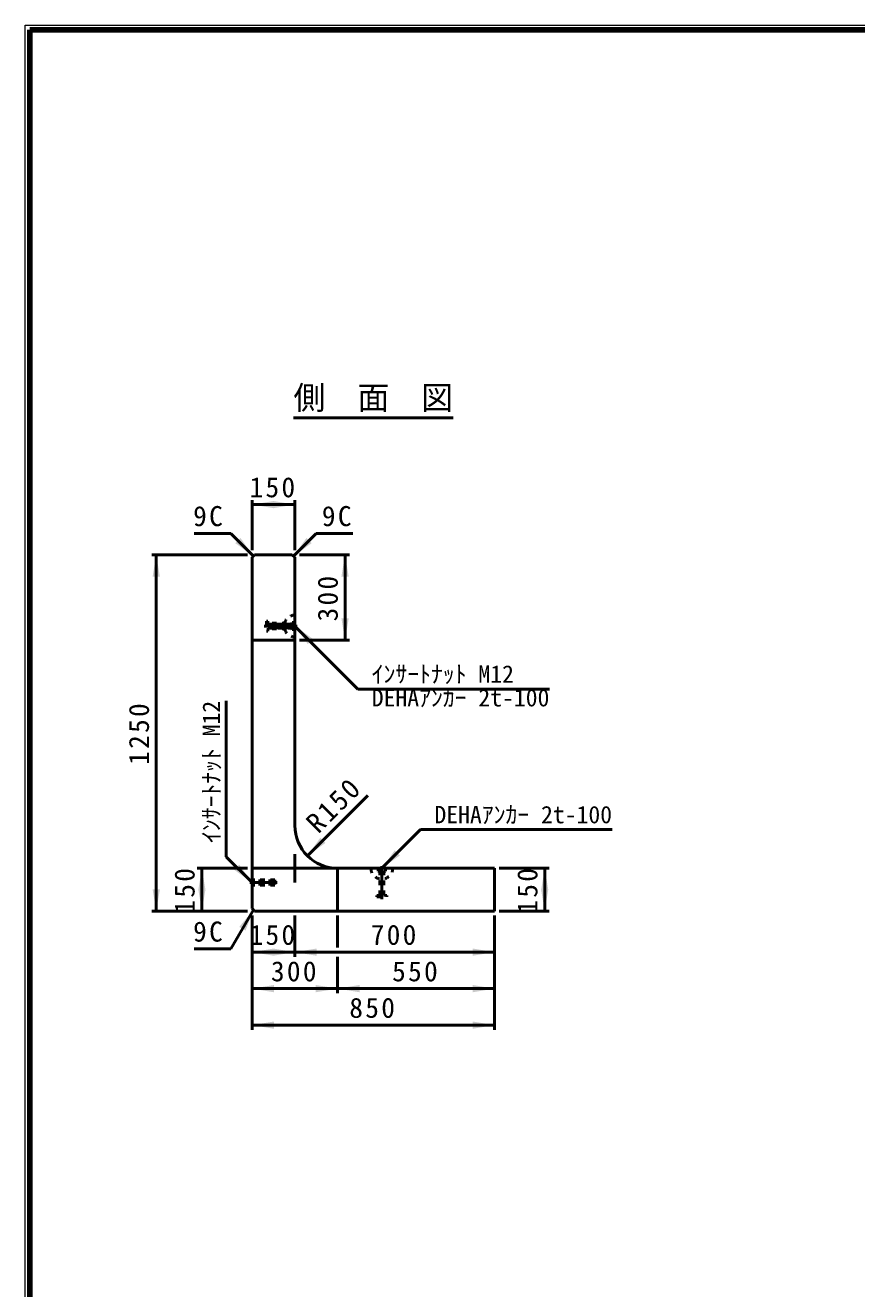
# Model space of a CAD drawing. Units: millimetres, scale not verified. Extents: x 100 to 4105, y 100 to 2870.
# Drawn here: x 100 to 1011, y 1485 to 2870 of the extents above; entities that cross this region are included whole.
import ezdxf
from ezdxf.enums import TextEntityAlignment as Align

# ---------------------------------------------------------------- set-up
doc = ezdxf.new("R2010")
doc.units = ezdxf.units.MM
doc.header["$LTSCALE"] = 5
doc.linetypes.add('USER2', pattern=[13.4, 10, -1.2, 1, -1.2])
doc.linetypes.add('USER3', pattern=[2.2, 1, -1.2])
doc.layers.add('V-nasSTD', color=7, linetype='Continuous', lineweight=50)
doc.styles.add('ＭＳ ゴシック', font='')
doc.styles.get('ＭＳ ゴシック').set_extended_font_data('MS Gothic')

msp = doc.modelspace()

# ---------------------------------------------------------------- hatches: boundary and pattern name
at = {"layer": 'V-nasSTD'}
for points in [[(372.52, 2344.589), (372.52, 2340.589), (348.52, 2344.589), (372.52, 2348.589)], [(371.395, 2344.589), (371.395, 2348.589), (395.395, 2344.589), (371.395, 2340.589)], [(332.955, 2305.153), (335.784, 2307.981), (349.926, 2288.182), (330.127, 2302.324)], [(410.959, 2305.153), (408.131, 2307.981), (393.988, 2288.182), (413.787, 2302.324)], [(243.517, 2265.589), (239.517, 2265.589), (243.517, 2289.589), (247.517, 2265.589)], [(450.395, 2265.589), (446.395, 2265.589), (450.395, 2289.589), (454.395, 2265.589)], [(450.395, 2219.839), (454.395, 2219.839), (450.395, 2195.839), (446.395, 2219.839)], [(412.365, 2194.493), (415.194, 2197.321), (395.395, 2211.464), (409.537, 2191.665)], [(426.095, 1976.538), (428.923, 1973.71), (409.124, 1959.568), (423.266, 1979.367)], [(507.678, 1962.809), (504.849, 1965.638), (490.707, 1945.839), (510.506, 1959.981)], [(293.517, 1921.839), (289.517, 1921.839), (293.517, 1945.839), (297.517, 1921.839)], [(331.549, 1947.184), (328.721, 1944.356), (348.52, 1930.214), (334.378, 1950.013)], [(669.145, 1921.839), (665.145, 1921.839), (669.145, 1945.839), (673.145, 1921.839)], [(243.517, 1922.964), (247.517, 1922.964), (243.517, 1898.964), (239.517, 1922.964)], [(293.517, 1922.964), (297.517, 1922.964), (293.517, 1898.964), (289.517, 1922.964)], [(669.145, 1922.964), (673.145, 1922.964), (669.145, 1898.964), (665.145, 1922.964)], [(337.923, 1879.585), (341.388, 1877.585), (349.923, 1900.37), (334.459, 1881.585)], [(372.52, 1853.964), (372.52, 1849.964), (348.52, 1853.964), (372.52, 1857.964)], [(371.395, 1853.964), (371.395, 1857.964), (395.395, 1853.964), (371.395, 1849.964)], [(419.395, 1853.964), (419.395, 1849.964), (395.395, 1853.964), (419.395, 1857.964)], [(590.145, 1853.964), (590.145, 1857.964), (614.145, 1853.964), (590.145, 1849.964)], [(372.52, 1813.964), (372.52, 1809.964), (348.52, 1813.964), (372.52, 1817.964)], [(418.27, 1813.964), (418.27, 1817.964), (442.27, 1813.964), (418.27, 1809.964)], [(466.27, 1813.964), (466.27, 1809.964), (442.27, 1813.964), (466.27, 1817.964)], [(590.145, 1813.964), (590.145, 1817.964), (614.145, 1813.964), (590.145, 1809.964)], [(372.52, 1773.964), (372.52, 1769.964), (348.52, 1773.964), (372.52, 1777.964)], [(590.145, 1773.964), (590.145, 1777.964), (614.145, 1773.964), (590.145, 1769.964)]]:
    msp.add_hatch(color=256, dxfattribs=at).paths.add_polyline_path(points)

# ---------------------------------------------------------------- linework, layer by layer
at = {"layer": 'V-nasSTD', "lineweight": 100}
for p, q in [((105, 2865), (105, 105)), ((4100, 2865), (105, 2865))]:
    msp.add_line(p, q, dxfattribs=at)
at = {"layer": 'V-nasSTD'}
for p, q in [((393.832, 2439.589), (568.832, 2439.589)), ((348.52, 2349.589), (348.52, 2294.589)), ((395.395, 2344.589), (348.52, 2344.589)), ((395.395, 2349.589), (395.395, 2294.589)), ((325.177, 2312.931), (285.177, 2312.931)), ((349.926, 2288.182), (325.177, 2312.931)), ((393.988, 2288.182), (418.737, 2312.931)), ((418.737, 2312.931), (458.737, 2312.931)), ((343.517, 2289.589), (238.517, 2289.589)), ((243.517, 2289.589), (243.517, 1898.964)), ((351.332, 2289.589), (348.52, 2286.776)), ((348.52, 2286.776), (348.52, 1901.776)), ((392.582, 2289.589), (351.332, 2289.589)), ((392.582, 2289.589), (395.395, 2286.776)), ((395.395, 2286.776), (395.395, 1992.714)), ((455.395, 2289.589), (400.395, 2289.589)), ((450.395, 2195.839), (450.395, 2289.589)), ((395.395, 2211.464), (464.468, 2142.39)), ((395.395, 2195.839), (348.52, 2195.839)), ((455.395, 2195.839), (400.395, 2195.839)), ((674.468, 2142.39), (464.468, 2142.39)), ((320.235, 2129.498), (320.235, 1958.498)), ((409.124, 1959.568), (475.415, 2025.859)), ((490.707, 1945.839), (533.134, 1988.265)), ((743.134, 1988.265), (533.134, 1988.265)), ((348.52, 1930.214), (320.235, 1958.498)), ((343.517, 1945.839), (288.517, 1945.839)), ((293.517, 1945.839), (293.517, 1898.964)), ((348.52, 1945.839), (442.27, 1945.839)), ((442.27, 1945.839), (614.145, 1945.839)), ((442.27, 1898.964), (442.27, 1945.839)), ((614.145, 1898.964), (614.145, 1945.839)), ((674.145, 1945.839), (619.145, 1945.839)), ((669.145, 1898.964), (669.145, 1945.839)), ((343.517, 1898.964), (238.517, 1898.964)), ((349.923, 1900.37), (325.177, 1857.508)), ((348.52, 1901.776), (351.332, 1898.964)), ((351.332, 1898.964), (614.145, 1898.964)), ((674.145, 1898.964), (619.145, 1898.964)), ((348.52, 1768.964), (348.52, 1893.964)), ((395.395, 1848.964), (395.395, 1893.964)), ((442.27, 1893.964), (442.27, 1858.964)), ((614.145, 1768.964), (614.145, 1893.964)), ((325.177, 1857.508), (285.177, 1857.508)), ((395.395, 1853.964), (348.52, 1853.964)), ((614.145, 1853.964), (395.395, 1853.964)), ((442.27, 1808.964), (442.27, 1848.964)), ((348.52, 1813.964), (442.27, 1813.964)), ((614.145, 1813.964), (442.27, 1813.964)), ((614.145, 1773.964), (348.52, 1773.964))]:
    msp.add_line(p, q, dxfattribs=at)
at = {"layer": 'V-nasSTD', "linetype": 'USER3'}
for p, q in [((364.145, 2216.932), (364.145, 2205.995)), ((365.707, 2216.932), (364.145, 2216.932)), ((365.707, 2216.932), (365.707, 2205.995)), ((365.707, 2216.932), (366.02, 2213.651)), ((365.707, 2205.995), (364.145, 2205.995)), ((366.02, 2209.276), (365.707, 2205.995)), ((366.02, 2213.651), (391.645, 2213.651)), ((366.02, 2209.276), (391.645, 2209.276)), ((370.395, 2214.432), (395.395, 2214.432)), ((370.395, 2208.495), (370.395, 2214.432)), ((370.395, 2208.495), (395.395, 2208.495)), ((372.27, 2213.339), (395.395, 2213.339)), ((372.27, 2209.589), (395.395, 2209.589)), ((392.27, 2215.37), (391.645, 2213.651)), ((391.645, 2213.651), (391.645, 2209.276)), ((391.645, 2209.276), (392.27, 2207.557)), ((392.27, 2215.37), (395.395, 2215.37)), ((392.27, 2215.37), (392.27, 2207.557)), ((392.27, 2207.557), (395.395, 2207.557)), ((395.395, 2215.37), (395.395, 2207.557)), ((486.801, 1942.714), (486.801, 1945.839)), ((486.801, 1945.839), (494.613, 1945.839)), ((486.801, 1942.714), (494.613, 1942.714)), ((486.801, 1942.714), (488.52, 1942.089)), ((488.52, 1916.464), (488.52, 1942.089)), ((488.52, 1942.089), (492.895, 1942.089)), ((492.895, 1942.089), (494.613, 1942.714)), ((492.895, 1916.464), (492.895, 1942.089)), ((494.613, 1942.714), (494.613, 1945.839)), ((373.52, 1933.182), (348.52, 1933.182)), ((371.645, 1932.089), (348.52, 1932.089)), ((371.645, 1928.339), (348.52, 1928.339)), ((373.52, 1927.245), (348.52, 1927.245)), ((373.52, 1933.182), (373.52, 1927.245)), ((485.238, 1916.151), (488.52, 1916.464)), ((485.238, 1916.151), (496.176, 1916.151)), ((485.238, 1916.151), (485.238, 1914.589)), ((485.238, 1914.589), (496.176, 1914.589)), ((492.895, 1916.464), (496.176, 1916.151)), ((496.176, 1916.151), (496.176, 1914.589))]:
    msp.add_line(p, q, dxfattribs=at)
at = {"layer": 'V-nasSTD', "linetype": 'USER2'}
for p, q in [((397.895, 2211.464), (361.645, 2211.464)), ((395.395, 1961.464), (395.395, 1930.214)), ((490.707, 1948.339), (490.707, 1912.089)), ((376.02, 1930.214), (346.02, 1930.214))]:
    msp.add_line(p, q, dxfattribs=at)
at = {"layer": 'V-nasSTD', "lineweight": 13}
msp.add_lwpolyline([(100, 100), (100, 2870), (4105, 2870), (4105, 100)], close=True, dxfattribs=at)
at = {"layer": 'V-nasSTD', "linetype": 'USER3'}
for centre, radius, start, end in [((395.711, 2211.464), 12.035, 91.5077, 268.4923), ((374.77, 2211.464), 3.125, 143.1301, 216.8699), ((490.707, 1946.155), 12.035, 181.5077, 358.4923), ((369.145, 1930.214), 3.125, 323.1301, 36.8699)]:
    msp.add_arc(centre, radius, start, end, dxfattribs=at)
at = {"layer": 'V-nasSTD'}
msp.add_arc((442.27, 1992.714), 46.875, 180, 270, dxfattribs=at)

# ---------------------------------------------------------------- texts
at = {"layer": 'V-nasSTD', "style": 'ＭＳ ゴシック'}
for s, height, p in [('側\u3000面\u3000図', 25.66, (481.332, 2474.589)), ('ｲﾝｻｰﾄﾅｯﾄ M12', 19.06, (557.468, 2168.39)), ('DEHAｱﾝｶｰ 2t-100', 19.06, (576.968, 2142.39)), ('DEHAｱﾝｶｰ 2t-100', 19.06, (645.634, 2014.265))]:
    msp.add_text(s, height=height, dxfattribs=at).set_placement(p, align=Align.TOP_CENTER)
msp.add_text('ｲﾝｻｰﾄﾅｯﾄ M12', height=19.06, rotation=90, dxfattribs=at).set_placement((294.235, 2051.498), align=Align.TOP_CENTER)
at = {"layer": 'V-nasSTD', "char_height": 21.99, "attachment_point": 2, "style": 'ＭＳ ゴシック'}
for s, insert in [('\\T1.17;150', (371.957, 2374.589)), ('\\T1.17;9C', (301.427, 2342.931)), ('\\T1.17;9C', (442.487, 2342.931)), ('\\T1.17;9C', (301.427, 1887.508)), ('\\T1.17;150', (371.957, 1883.964)), ('\\T1.17;700', (504.77, 1883.964)), ('\\T1.17;300', (395.395, 1843.964)), ('\\T1.17;550', (528.207, 1843.964)), ('\\T1.17;850', (481.332, 1803.964))]:
    msp.add_mtext(s, dxfattribs=dict(at, insert=insert))
for s, insert, rotation in [('\\T1.17;300', (420.395, 2242.714), 90), ('\\T1.17;1250', (213.517, 2094.276), 90), ('\\T1.17;R150', (430.337, 2023.208), 45), ('\\T1.17;150', (263.517, 1922.401), 90), ('\\T1.17;150', (639.145, 1922.401), 90)]:
    msp.add_mtext(s, dxfattribs=dict(at, insert=insert, rotation=rotation))

doc.saveas('drawing.dxf')
